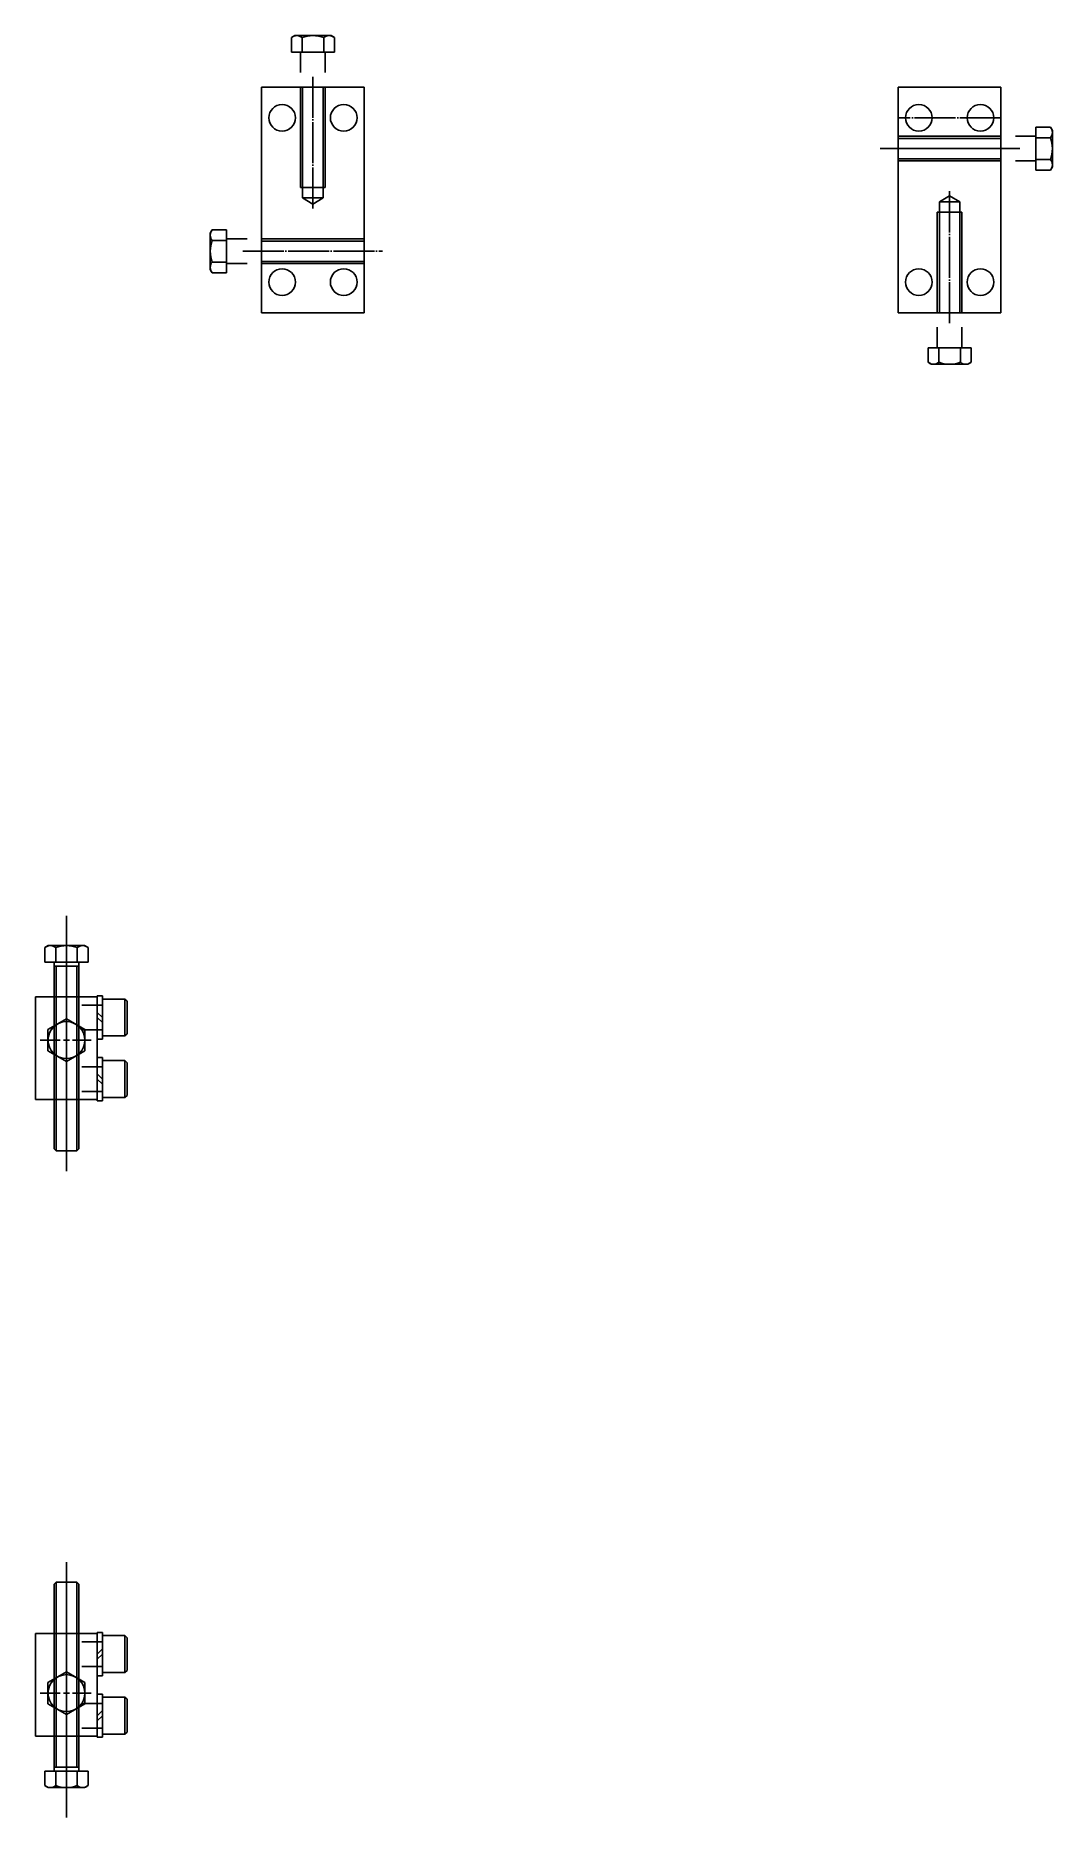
# Model space of a CAD drawing. Extents: x -1429 to 1114, y 58 to 925.
# Drawn here: x -1429 to -934, y 58 to 925 of the extents above.
import ezdxf

# ---------------------------------------------------------------- set-up
doc = ezdxf.new("R2010")
doc.units = 0
doc.header["$MEASUREMENT"] = 0
doc.linetypes.add('CENTER', pattern=[22, 20, -1, 0, -1])
doc.layers.get('0').update_dxf_attribs({"linetype": 'CONTINUOUS'})

msp = doc.modelspace()

# ---------------------------------------------------------------- linework, layer by layer
at = {"color": 7, "linetype": 'CONTINUOUS'}
for p, q in [((-1303.08, 925.37), (-1304.73, 924.42)), ((-1304.73, 917.37), (-1304.73, 924.42)), ((-1303.08, 925.37), (-1285.4, 925.37)), ((-1299.49, 917.37), (-1299.49, 924.42)), ((-1289, 917.37), (-1289, 924.42)), ((-1285.4, 925.37), (-1283.75, 924.42)), ((-1283.75, 917.37), (-1283.75, 924.42)), ((-1304.73, 917.37), (-1283.75, 917.37)), ((-1300.24, 917.37), (-1300.24, 907.37)), ((-1288.24, 917.37), (-1288.24, 907.37)), ((-1319.24, 900.37), (-1269.24, 900.37)), ((-1319.24, 900.37), (-1319.24, 790.37)), ((-1300.24, 900.37), (-1300.24, 851.37)), ((-1299.24, 900.37), (-1299.24, 846.37)), ((-1289.24, 846.37), (-1289.24, 900.37)), ((-1288.24, 851.37), (-1288.24, 900.37)), ((-1269.24, 900.37), (-1269.24, 790.37)), ((-1009.24, 790.37), (-1009.24, 900.37)), ((-959.24, 900.37), (-1009.24, 900.37)), ((-959.24, 790.37), (-959.24, 900.37)), ((-959.24, 876.37), (-1009.24, 876.37)), ((-942.24, 876.37), (-952.24, 876.37)), ((-942.24, 880.86), (-935.2, 880.86)), ((-942.24, 880.86), (-942.24, 859.88)), ((-934.24, 879.21), (-935.2, 880.86)), ((-934.24, 879.21), (-934.24, 861.54)), ((-950.08, 870.37), (-1018.1, 870.37)), ((-959.24, 875.37), (-1009.24, 875.37)), ((-942.24, 875.62), (-935.2, 875.62)), ((-1009.24, 865.37), (-959.24, 865.37)), ((-1009.24, 864.37), (-959.24, 864.37)), ((-942.24, 864.37), (-952.24, 864.37)), ((-942.24, 865.13), (-935.2, 865.13)), ((-942.24, 859.88), (-935.2, 859.88)), ((-934.24, 861.54), (-935.2, 859.88)), ((-1300.24, 851.37), (-1288.24, 851.37)), ((-1294.24, 843.37), (-1299.24, 846.37)), ((-1299.24, 846.37), (-1289.24, 846.37)), ((-1289.24, 846.37), (-1294.24, 843.37)), ((-989.24, 844.37), (-984.24, 847.37)), ((-979.24, 844.37), (-989.24, 844.37)), ((-989.24, 844.37), (-989.24, 790.37)), ((-984.24, 847.37), (-979.24, 844.37)), ((-979.24, 790.37), (-979.24, 844.37)), ((-978.24, 839.37), (-990.24, 839.37)), ((-990.24, 839.37), (-990.24, 790.37)), ((-978.24, 790.37), (-978.24, 839.37)), ((-1344.24, 829.21), (-1343.29, 830.86)), ((-1344.24, 811.54), (-1344.24, 829.21)), ((-1336.24, 830.86), (-1343.29, 830.86)), ((-1336.24, 825.62), (-1343.29, 825.62)), ((-1336.24, 809.88), (-1336.24, 830.86)), ((-1336.24, 826.37), (-1326.24, 826.37)), ((-1269.24, 826.37), (-1319.24, 826.37)), ((-1269.24, 825.37), (-1319.24, 825.37)), ((-1344.24, 811.54), (-1343.29, 809.88)), ((-1336.24, 815.13), (-1343.29, 815.13)), ((-1336.24, 809.88), (-1343.29, 809.88)), ((-1336.24, 814.37), (-1326.24, 814.37)), ((-1319.24, 815.37), (-1269.24, 815.37)), ((-1319.24, 814.37), (-1269.24, 814.37)), ((-1319.24, 790.37), (-1269.24, 790.37)), ((-959.24, 790.37), (-1009.24, 790.37)), ((-990.24, 773.37), (-990.24, 783.37)), ((-978.24, 773.37), (-978.24, 783.37)), ((-994.73, 773.37), (-994.73, 766.33)), ((-973.75, 773.37), (-994.73, 773.37)), ((-989.49, 773.37), (-989.49, 766.33)), ((-979, 773.37), (-979, 766.33)), ((-973.75, 773.37), (-973.75, 766.33)), ((-993.08, 765.37), (-994.73, 766.33)), ((-975.4, 765.37), (-993.08, 765.37)), ((-975.4, 765.37), (-973.75, 766.33)), ((-1414.24, 496.73), (-1414.24, 372.38)), ((-1423.08, 482.24), (-1424.73, 481.28)), ((-1424.73, 474.24), (-1424.73, 481.28)), ((-1423.08, 482.24), (-1405.4, 482.24)), ((-1419.49, 474.24), (-1419.49, 481.28)), ((-1409, 474.24), (-1409, 481.28)), ((-1405.4, 482.24), (-1403.75, 481.28)), ((-1403.75, 474.24), (-1403.75, 481.28)), ((-1424.73, 474.24), (-1403.75, 474.24)), ((-1420.24, 474.24), (-1420.24, 464.24)), ((-1408.24, 472.24), (-1420.24, 472.24)), ((-1420.24, 472.24), (-1420.24, 383.24)), ((-1419.24, 472.24), (-1419.24, 382.24)), ((-1409.24, 472.24), (-1409.24, 382.24)), ((-1408.24, 474.24), (-1408.24, 464.24)), ((-1408.24, 472.24), (-1408.24, 383.24)), ((-1399.24, 457.24), (-1429.24, 457.24)), ((-1429.24, 457.24), (-1429.24, 407.24)), ((-1396.74, 453.24), (-1406.74, 453.24)), ((-1399.24, 457.74), (-1396.74, 457.74)), ((-1399.24, 436.74), (-1399.24, 457.74)), ((-1399.24, 407.24), (-1399.24, 457.24)), ((-1396.74, 436.74), (-1396.74, 457.74)), ((-1396.74, 456.24), (-1396.74, 438.24)), ((-1396.74, 456.24), (-1385.74, 456.24)), ((-1385.74, 456.24), (-1384.74, 455.24)), ((-1385.74, 456.24), (-1385.74, 438.24)), ((-1384.74, 455.24), (-1384.74, 439.24)), ((-1414.24, 446.63), (-1423.24, 441.43)), ((-1414.24, 439.24), (-1414.24, 448.9)), ((-1405.24, 441.43), (-1414.24, 446.63)), ((-1396.74, 447.24), (-1399.24, 449.74)), ((-1396.74, 444.74), (-1399.24, 447.24)), ((-1417.24, 436.24), (-1427.1, 436.24)), ((-1423.24, 441.43), (-1423.24, 431.04)), ((-1412.74, 436.24), (-1415.74, 436.24)), ((-1414.24, 437.74), (-1414.24, 434.74)), ((-1411.24, 436.24), (-1402.14, 436.24)), ((-1396.74, 441.24), (-1406.74, 441.24)), ((-1405.24, 431.04), (-1405.24, 441.43)), ((-1399.24, 436.74), (-1396.74, 436.74)), ((-1396.74, 438.24), (-1385.74, 438.24)), ((-1385.74, 438.24), (-1384.74, 439.24)), ((-1423.24, 431.04), (-1414.24, 425.84)), ((-1414.24, 433.24), (-1414.24, 423.07)), ((-1414.24, 425.84), (-1405.24, 431.04)), ((-1399.24, 427.74), (-1396.74, 427.74)), ((-1399.24, 406.74), (-1399.24, 427.74)), ((-1396.74, 406.74), (-1396.74, 427.74)), ((-1396.74, 426.24), (-1396.74, 408.24)), ((-1396.74, 426.24), (-1385.74, 426.24)), ((-1385.74, 426.24), (-1384.74, 425.24)), ((-1385.74, 426.24), (-1385.74, 408.24)), ((-1384.74, 425.24), (-1384.74, 409.24)), ((-1396.74, 423.24), (-1406.74, 423.24)), ((-1396.74, 417.24), (-1399.24, 419.74)), ((-1396.74, 414.74), (-1399.24, 417.24)), ((-1396.74, 411.24), (-1406.74, 411.24)), ((-1396.74, 408.24), (-1385.74, 408.24)), ((-1385.74, 408.24), (-1384.74, 409.24)), ((-1399.24, 407.24), (-1429.24, 407.24)), ((-1399.24, 406.74), (-1396.74, 406.74)), ((-1419.24, 382.24), (-1420.24, 383.24)), ((-1419.24, 382.24), (-1409.24, 382.24)), ((-1408.24, 383.24), (-1409.24, 382.24)), ((-1414.24, 57.74), (-1414.24, 182.09)), ((-1419.24, 172.24), (-1420.24, 171.24)), ((-1420.24, 82.24), (-1420.24, 171.24)), ((-1419.24, 172.24), (-1409.24, 172.24)), ((-1419.24, 82.24), (-1419.24, 172.24)), ((-1408.24, 171.24), (-1409.24, 172.24)), ((-1409.24, 82.24), (-1409.24, 172.24)), ((-1408.24, 82.24), (-1408.24, 171.24)), ((-1399.24, 147.74), (-1396.74, 147.74)), ((-1399.24, 147.74), (-1399.24, 126.74)), ((-1396.74, 147.74), (-1396.74, 126.74)), ((-1399.24, 147.24), (-1429.24, 147.24)), ((-1429.24, 97.24), (-1429.24, 147.24)), ((-1396.74, 143.24), (-1406.74, 143.24)), ((-1399.24, 147.24), (-1399.24, 97.24)), ((-1396.74, 139.74), (-1399.24, 137.24)), ((-1396.74, 128.24), (-1396.74, 146.24)), ((-1396.74, 146.24), (-1385.74, 146.24)), ((-1385.74, 146.24), (-1384.74, 145.24)), ((-1385.74, 128.24), (-1385.74, 146.24)), ((-1384.74, 129.24), (-1384.74, 145.24)), ((-1414.24, 121.24), (-1414.24, 131.4)), ((-1396.74, 131.24), (-1406.74, 131.24)), ((-1396.74, 137.24), (-1399.24, 134.74)), ((-1423.24, 123.43), (-1414.24, 128.63)), ((-1423.24, 113.04), (-1423.24, 123.43)), ((-1414.24, 128.63), (-1405.24, 123.43)), ((-1405.24, 123.43), (-1405.24, 113.04)), ((-1399.24, 126.74), (-1396.74, 126.74)), ((-1396.74, 128.24), (-1385.74, 128.24)), ((-1385.74, 128.24), (-1384.74, 129.24)), ((-1417.24, 118.24), (-1427.1, 118.24)), ((-1414.24, 107.84), (-1423.24, 113.04)), ((-1412.74, 118.24), (-1415.74, 118.24)), ((-1414.24, 116.74), (-1414.24, 119.74)), ((-1414.24, 115.24), (-1414.24, 105.57)), ((-1405.24, 113.04), (-1414.24, 107.84)), ((-1411.24, 118.24), (-1402.14, 118.24)), ((-1396.74, 113.24), (-1406.74, 113.24)), ((-1399.24, 117.74), (-1399.24, 96.74)), ((-1399.24, 117.74), (-1396.74, 117.74)), ((-1396.74, 117.74), (-1396.74, 96.74)), ((-1396.74, 98.24), (-1396.74, 116.24)), ((-1396.74, 116.24), (-1385.74, 116.24)), ((-1385.74, 116.24), (-1384.74, 115.24)), ((-1385.74, 98.24), (-1385.74, 116.24)), ((-1384.74, 99.24), (-1384.74, 115.24)), ((-1396.74, 109.74), (-1399.24, 107.24)), ((-1396.74, 107.24), (-1399.24, 104.74)), ((-1399.24, 97.24), (-1429.24, 97.24)), ((-1396.74, 101.24), (-1406.74, 101.24)), ((-1399.24, 96.74), (-1396.74, 96.74)), ((-1396.74, 98.24), (-1385.74, 98.24)), ((-1385.74, 98.24), (-1384.74, 99.24)), ((-1420.24, 80.24), (-1420.24, 90.24)), ((-1408.24, 80.24), (-1408.24, 90.24)), ((-1424.73, 80.24), (-1424.73, 73.19)), ((-1424.73, 80.24), (-1403.75, 80.24)), ((-1408.24, 82.24), (-1420.24, 82.24)), ((-1419.49, 80.24), (-1419.49, 73.19)), ((-1409, 80.24), (-1409, 73.19)), ((-1403.75, 80.24), (-1403.75, 73.19)), ((-1423.08, 72.24), (-1424.73, 73.19)), ((-1423.08, 72.24), (-1405.4, 72.24)), ((-1405.4, 72.24), (-1403.75, 73.19))]:
    msp.add_line(p, q, dxfattribs=at)
at = {"color": 1, "linetype": 'CENTER'}
for p, q in [((-1294.24, 905.37), (-1294.24, 840.37)), ((-959.24, 885.37), (-1009.24, 885.37)), ((-984.24, 785.37), (-984.24, 850.37)), ((-1328.41, 820.37), (-1260.39, 820.37))]:
    msp.add_line(p, q, dxfattribs=at)
at = {"color": 7, "linetype": 'CONTINUOUS'}
for centre, radius in [((-1309.24, 885.37), 6.5), ((-1279.24, 885.37), 6.5), ((-999.24, 885.37), 6.5), ((-969.24, 885.37), 6.5), ((-1309.24, 805.37), 6.5), ((-1279.24, 805.37), 6.5), ((-999.24, 805.37), 6.5), ((-969.24, 805.37), 6.5), ((-1414.24, 436.24), 9), ((-1414.24, 118.24), 9)]:
    msp.add_circle(centre, radius, dxfattribs=at)
for centre, radius, start, end in [((-1302.11, 921.33), 4.05, 49.67916, 130.32085), ((-1294.24, 910.47), 14.9, 69.39031, 110.60969), ((-1286.38, 921.33), 4.05, 49.67915, 130.32085), ((-938.29, 878.24), 4.05, 319.67916, 40.32085), ((-949.14, 870.37), 14.9, 339.39031, 20.60969), ((-938.29, 862.51), 4.05, 319.67914, 40.32085), ((-1340.2, 828.24), 4.05, 139.67914, 220.32085), ((-1329.34, 820.37), 14.9, 159.3903, 200.60969), ((-1340.2, 812.51), 4.05, 139.67915, 220.32085), ((-992.11, 769.42), 4.05, 229.67914, 310.32085), ((-984.24, 780.28), 14.9, 249.3903, 290.60969), ((-976.38, 769.42), 4.05, 229.67916, 310.32085), ((-1422.11, 478.19), 4.05, 49.67916, 130.32085), ((-1414.24, 467.33), 14.9, 69.39031, 110.60969), ((-1406.38, 478.19), 4.05, 49.67914, 130.32085), ((-1422.11, 76.28), 4.05, 229.67915, 310.32084), ((-1414.24, 87.14), 14.9, 249.39031, 290.60969), ((-1406.38, 76.28), 4.05, 229.67915, 310.32086)]:
    msp.add_arc(centre, radius, start, end, dxfattribs=at)

doc.saveas('drawing.dxf')
